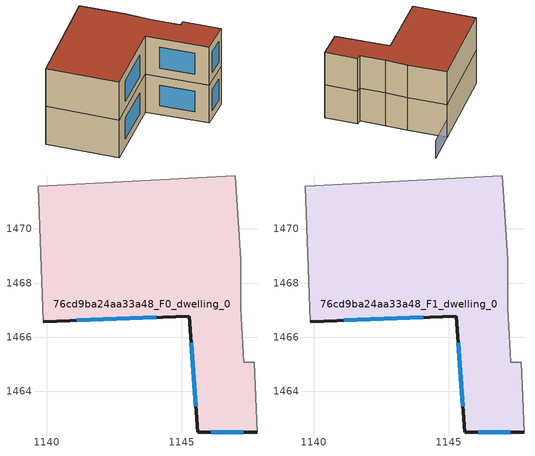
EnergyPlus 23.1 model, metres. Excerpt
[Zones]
76cd9ba24aa33a48_F0_dwelling_0
 floor ground (EU_floor_Construction): 1146.99,1471.98 1147.19,1468.88 1147.19,1467.08 1147.29,1465.07 1147.69,1465.07 1147.79,1462.47 1145.58,1462.47 1145.29,1466.77 1139.88,1466.58 1139.68,1471.58 z0
 wall outside (EU_wall_Construction): 1139.88,1466.58 1145.29,1466.77 1145.58,1462.47 1147.79,1462.47 z0:3
 wall adiabatic (EU_wall_Construction): 1147.79,1462.47 1147.69,1465.07 1147.29,1465.07 1147.19,1467.08 1147.19,1468.88 1146.99,1471.98 1139.68,1471.58 1139.88,1466.58 z0:3
 window (EU_Window_Construction): 1146.08,1462.47 1147.29,1462.47 / 1145.35,1465.8 1145.52,1463.45 / 1141.11,1466.62 1144.06,1466.73 z0.68:2.32
76cd9ba24aa33a48_F1_dwelling_0
 floor to 76cd9ba24aa33a48_F0_dwelling_0 (EU_floor_Construction): 1146.99,1471.98 1147.19,1468.88 1147.19,1467.08 1147.29,1465.07 1147.69,1465.07 1147.78,1462.47 1145.58,1462.47 1145.28,1466.77 1139.88,1466.58 1139.68,1471.58 z3
 wall outside (EU_wall_Construction): 1139.88,1466.58 1145.29,1466.77 1145.58,1462.47 1147.79,1462.47 z3:6
 wall adiabatic (EU_wall_Construction): 1147.79,1462.47 1147.69,1465.07 1147.29,1465.07 1147.19,1467.08 1147.19,1468.88 1146.99,1471.98 1139.68,1471.58 1139.88,1466.58 z3:6
 window (EU_Window_Construction): 1146.08,1462.47 1147.29,1462.47 / 1145.35,1465.8 1145.52,1463.45 / 1141.11,1466.62 1144.06,1466.73 z3.68:5.32
 roof outside (EU_roof_Construction): 1147.79,1462.47 1147.69,1465.07 1147.29,1465.07 1147.19,1467.08 1147.19,1468.88 1146.99,1471.98 1139.68,1471.58 1139.88,1466.58 1145.29,1466.77 1145.58,1462.47 z6
shading: 1149.81,1472.08 1139.68,1471.58 z0:1.6
[Building]
EU S2 Campaign: North Axis=0; Terrain=City; Solar Distribution=FullExterior
[Site:Location]
Lyon-Bron: Latitude=45.75; Longitude=5; Time Zone=1; Elevation=198
[SizingPeriod:WeatherFileDays]
AnnualSizingPeriod: Begin Month=1; Begin Day of Month=1; End Month=12; End Day of Month=31; Day of Week for Start Day=Monday; Use Weather File Daylight Saving Period=No; Use Weather File Rain and Snow Indicators=No
[MATERIAL]
EU_InternalMass_Material: Roughness=MediumRough; Thickness=0.1; Conductivity=1; Density=1800; Specific Heat=900; Thermal Absorptance=0.9; Solar Absorptance=0.7; Visible Absorptance=0.7
[MATERIAL:NOMASS] Roughness=MediumRough; Thermal Absorptance=0.9; Solar Absorptance=0.7; Visible Absorptance=0.7
Name | Thermal Resistance
EU_wall_NoMass | 0.503714
EU_roof_NoMass | 0.959371
EU_floor_NoMass | 0.347222
[WINDOWMATERIAL:SIMPLEGLAZINGSYSTEM]
EU_Window_SimpleGlazing: UFactor=3.88; Solar Heat Gain Coefficient=0.83; Visible Transmittance=0.83
[CONSTRUCTION]
EU_wall_Construction: EU_wall_NoMass
EU_roof_Construction: EU_roof_NoMass
EU_floor_Construction: EU_floor_NoMass
EU_Window_Construction: EU_Window_SimpleGlazing
EU_InternalMass_Construction: EU_InternalMass_Material
[ZONE] Type=1; Multiplier=1; Ceiling Height=autocalculate; Volume=139.291; Floor Area=autocalculate; Part of Total Floor Area=Yes
76cd9ba24aa33a48_F0_dwelling_0; 76cd9ba24aa33a48_F1_dwelling_0
[INTERNALMASS] Construction=EU_InternalMass_Construction; Surface Area=46.4305
Name | Zone or ZoneList
76cd9ba24aa33a48_F0_dwelling_0_EU_InternalMass | 76cd9ba24aa33a48_F0_dwelling_0
76cd9ba24aa33a48_F1_dwelling_0_EU_InternalMass | 76cd9ba24aa33a48_F1_dwelling_0
[OTHEREQUIPMENT] Fuel Type=Electricity; Design Level Calculation Method=Watts/Area; Power per Zone Floor Area=1; Fraction Latent=0; Fraction Radiant=0; Fraction Lost=0; Carbon Dioxide Generation Rate=0; EndUse Subcategory=EU_Step8_InternalGains
Name | Zone or ZoneList or Space or SpaceList | Schedule
EU_Step8_InternalGain_76cd9ba24aa33a48_F0_dwelling_0_f000 | 76cd9ba24aa33a48_F0_dwelling_0 | EU_Step8_GainSchedule_76cd9ba24aa33a48_F0_dwelling_0_f000
EU_Step8_InternalGain_76cd9ba24aa33a48_F1_dwelling_0_f000 | 76cd9ba24aa33a48_F1_dwelling_0 | EU_Step8_GainSchedule_76cd9ba24aa33a48_F1_dwelling_0_f000
[ZONEVENTILATION:DESIGNFLOWRATE] Schedule=EU_AlwaysOn; Design Flow Rate Calculation Method=AirChanges/Hour; Air Changes per Hour=0.64; Ventilation Type=Natural; Fan Pressure Rise=0; Fan Total Efficiency=1; Constant Term Coefficient=1; Temperature Term Coefficient=0; Velocity Term Coefficient=0; Velocity Squared Term Coefficient=0; Minimum Indoor Temperature=-100; Maximum Indoor Temperature=100; Delta Temperature=-100; Minimum Outdoor Temperature=-100; Maximum Outdoor Temperature=100; Maximum Wind Speed=40
Name | Zone or ZoneList or Space or SpaceList
EU_ConstantAir_76cd9ba24aa33a48_F0_dwelling_0 | 76cd9ba24aa33a48_F0_dwelling_0
EU_ConstantAir_76cd9ba24aa33a48_F1_dwelling_0 | 76cd9ba24aa33a48_F1_dwelling_0
[HVACTEMPLATE:THERMOSTAT] Constant Heating Setpoint=20; Constant Cooling Setpoint=50
EU_HeatOnly_76cd9ba24aa33a48_F0_dwelling_0; EU_HeatOnly_76cd9ba24aa33a48_F1_dwelling_0
[HVACTEMPLATE:ZONE:IDEALLOADSAIRSYSTEM] System Availability Schedule=EU_AlwaysOn; Maximum Heating Supply Air Temperature=50; Minimum Cooling Supply Air Temperature=13; Maximum Heating Supply Air Humidity Ratio=0.0156; Minimum Cooling Supply Air Humidity Ratio=0.0077; Heating Limit=NoLimit; Cooling Limit=NoLimit; Heating Availability Schedule=EU_AlwaysOn; Cooling Availability Schedule=EU_CoolingOff; Dehumidification Control Type=ConstantSensibleHeatRatio; Cooling Sensible Heat Ratio=0.7; Dehumidification Setpoint=60; Humidification Control Type=None; Humidification Setpoint=30; Outdoor Air Method=None; Outdoor Air Flow Rate per Person=0.00944; Outdoor Air Flow Rate per Zone Floor Area=0; Outdoor Air Flow Rate per Zone=0; Demand Controlled Ventilation Type=None; Outdoor Air Economizer Type=NoEconomizer; Heat Recovery Type=None; Sensible Heat Recovery Effectiveness=0.7; Latent Heat Recovery Effectiveness=0.65
Name | Template Thermostat
76cd9ba24aa33a48_F0_dwelling_0 | EU_HeatOnly_76cd9ba24aa33a48_F0_dwelling_0
76cd9ba24aa33a48_F1_dwelling_0 | EU_HeatOnly_76cd9ba24aa33a48_F1_dwelling_0
[SIZING:ZONE] Zone Cooling Design Supply Air Temperature Input Method=SupplyAirTemperature; Zone Cooling Design Supply Air Temperature=13; Zone Heating Design Supply Air Temperature Input Method=SupplyAirTemperature; Zone Heating Design Supply Air Temperature=50; Zone Cooling Design Supply Air Humidity Ratio=0.008; Zone Heating Design Supply Air Humidity Ratio=0.008; Cooling Design Air Flow Method=DesignDay; Cooling Design Air Flow Rate=0; Cooling Minimum Air Flow per Zone Floor Area=0.000762; Cooling Minimum Air Flow=0; Cooling Minimum Air Flow Fraction=0.2; Heating Design Air Flow Method=DesignDay; Heating Design Air Flow Rate=0; Heating Maximum Air Flow per Zone Floor Area=0.002032; Heating Maximum Air Flow=0.141576; Heating Maximum Air Flow Fraction=0.3; Account for Dedicated Outdoor Air System=No; Dedicated Outdoor Air System Control Strategy=NeutralSupplyAir; Dedicated Outdoor Air Low Setpoint Temperature for Design=autosize; Dedicated Outdoor Air High Setpoint Temperature for Design=autosize; Zone Load Sizing Method=Sensible Load Only No Latent Load; Zone Latent Cooling Design Supply Air Humidity Ratio Input Method=HumidityRatioDifference; Zone Cooling Design Supply Air Humidity Ratio Difference=0.005; Zone Latent Heating Design Supply Air Humidity Ratio Input Method=HumidityRatioDifference; Zone Humidification Design Supply Air Humidity Ratio Difference=0.005
76cd9ba24aa33a48_F0_dwelling_0; 76cd9ba24aa33a48_F1_dwelling_0
[SCHEDULE:CONSTANT]
Name | Hourly Value
EU_AlwaysOn | 1
EU_CoolingOff | 0
[SCHEDULE:FILE] Column Number=1; Rows to Skip at Top=0; Number of Hours of Data=8760; Column Separator=Comma; Interpolate to Timestep=No; Minutes per Item=60; Adjust Schedule for Daylight Savings=Yes
Name | File
EU_Step8_GainSchedule_76cd9ba24aa33a48_F0_dwelling_0_f000 | ../../schedules/76cd9ba24aa33a48/76cd9ba24aa33a48_F0_dwelling_0_f000_gain.csv
EU_Step8_GainSchedule_76cd9ba24aa33a48_F1_dwelling_0_f000 | ../../schedules/76cd9ba24aa33a48/76cd9ba24aa33a48_F1_dwelling_0_f000_gain.csv
